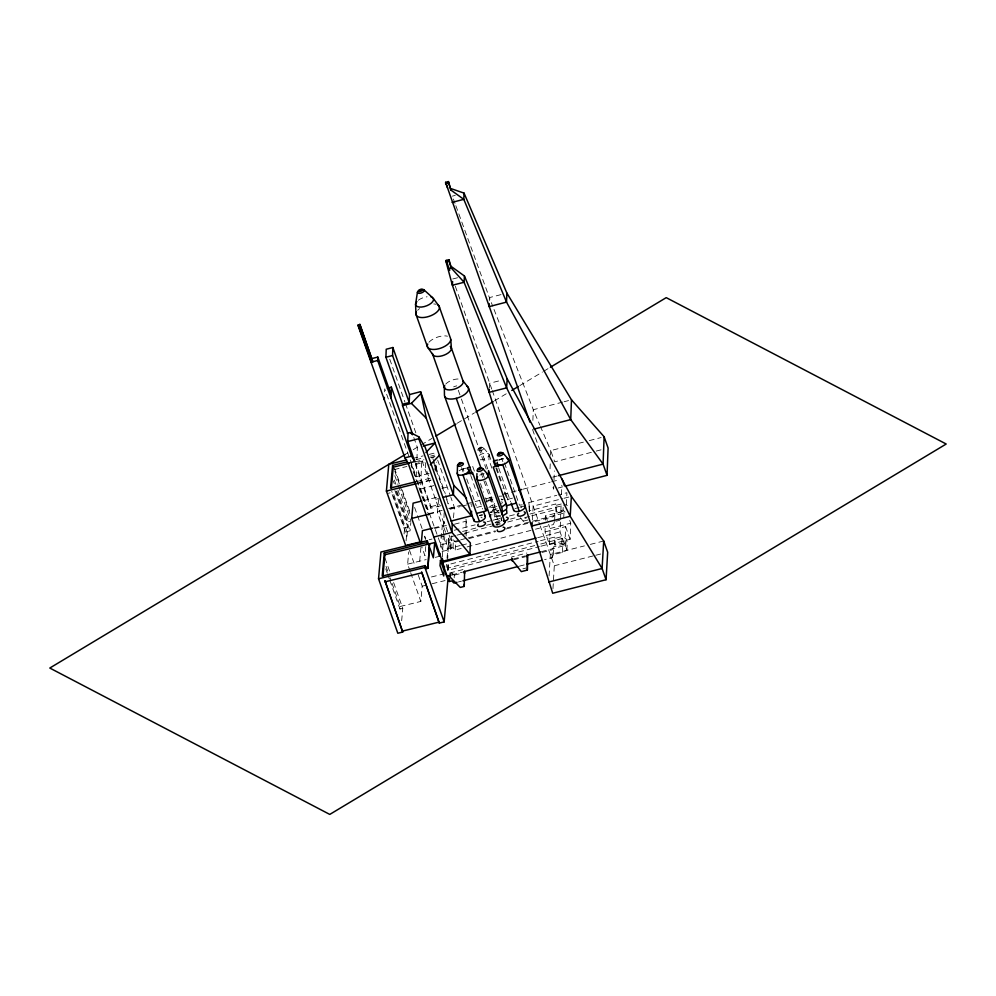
<?xml version="1.0" encoding="UTF-8"?>
<svg xmlns="http://www.w3.org/2000/svg" width="996" height="996" viewBox="0 0 996 996"><rect width="100%" height="100%" fill="white"/><g stroke="black" fill="none" stroke-linecap="round" stroke-linejoin="round"><path stroke-width="0.75" stroke-dasharray="4.98 3.74" d="M529.312 511.06L528.789 502.582L556.652 495.361M529.386 511.508L529.424 504.374M466.153 535.973L465.929 518.866L466.477 523.062L466.564 520.659M384.593 391.814L384.705 388.863L416.241 476.723L429.525 473.274M416.241 476.723L417.361 447.553L413.776 437.431M460.177 545.571L442.722 550.091L420.598 489.024L421.719 459.853L443.768 522.95M425.541 462.754L425.379 467.136L429.737 479.437M442.461 557.15L443.245 536.52M443.307 535.014L444.166 512.28M447.329 569.849L447.615 562.08M447.677 560.524L448.636 535.661M447.702 570.745L448.474 564.558L538.114 541.338M448.474 564.558L448.262 570.21L539.384 546.605M450.702 548.385L451.001 540.455L449.072 534.976L448.76 542.907L450.702 548.385L453.018 547.775L455.247 549.979L461.198 548.435M451.96 575.613L452.06 572.974L449.744 573.572L447.802 568.106L534.728 545.584M453.018 547.775L453.329 539.857L451.001 540.455M454.188 577.817L454.288 575.178L452.06 572.974M455.247 549.979L455.558 542.048L453.329 539.857M471.755 506.653L471.867 503.603M489.26 300.63L489.385 297.617L455.521 204.84M489.136 454.923L488.949 459.878L491.974 468.444M490.991 501.386L491.177 496.431M511.658 559.341L511.757 556.938L526.859 553.017M527.768 520.012L523.261 521.169L523.348 518.779L526.361 517.995M528.789 502.582L529.337 506.777M532.885 420.362L533.296 409.717L493.319 307.677M569.737 520.348L570.733 523.174L570.11 539.284L549.518 544.625L545.024 531.914L545.248 526.062M545.472 520.198L545.646 515.804L564.757 510.848M550.041 468.83L550.278 462.754M550.564 455.16L550.738 450.603L540.517 426.637M549.518 544.625L550.141 528.503L548.634 524.27M553.788 486.123L553.664 489.161L552.182 484.952M554.013 480.047L554.361 470.946M552.033 557.698L552.344 549.78L553.639 546.792L562.728 544.426L567.247 542.222L566.027 538.774L564.695 537.815L562.055 536.583L555.183 538.363L554.934 544.999L561.794 543.218L565.728 546.704L566.948 550.141L562.429 552.357L553.34 554.71L552.033 557.698L544.613 559.628M553.34 554.71L553.639 546.792M554.648 520.273L554.909 513.662L563.997 511.309L563.748 517.92M554.934 544.999L554.535 537.081L539.608 540.953M532.686 521.169L565.666 512.629L563.064 510.101L556.204 511.882L555.805 503.951L528.913 510.923M556.204 511.882L555.805 503.951M541.438 551.622L564.894 545.547L560.063 531.901L560.474 521.02M560.536 519.476L561.196 502.37M561.483 494.601L561.844 485.276M561.794 543.218L562.055 536.583M563.064 510.101L563.163 507.45M562.429 552.357L562.728 544.426M564.894 545.547L565.616 526.585L545.024 531.914M566.463 504.549L566.911 492.709L558.121 494.987M565.728 546.704L566.027 538.774M566.948 550.141L567.247 542.222M489.41 387.78L489.671 383.248L499.88 380.659M532.374 519.85L533.171 506.093L562.541 498.635M549.082 575.912L550.34 554.535L584.428 545.895M552.967 588.673L554.311 565.765L540.243 526.037M404.077 533.931L404.625 527.731L391.714 491.265M393.632 582.56L402.77 608.357L399.981 609.042L400.218 606.477L390.071 577.817M406.082 540.865L406.916 531.615L392.897 492.012M398.462 485.948L410.937 521.157L407.787 521.929L408.074 518.729L397.927 490.082M394.864 490.493L407.775 526.959L406.941 536.259L391.453 492.497L388.303 493.269M440.967 505.694L430.832 508.184L415.332 464.422L415.469 462.866L424.159 460.737M401.662 620.72L402.77 608.357M406.916 531.615L410.066 530.843L410.813 522.539M410.165 571.306L407.638 564.134L408.721 551.933M420.922 547.451L419.69 561.171L420.71 564.035M400.218 606.477L420.835 601.422L422.204 586.171L418.133 574.704M425.753 546.543L424.931 555.693L421.881 547.09M411.224 463.899L428.828 513.637L428.691 515.193L411.074 465.468M430.832 508.184L430.969 506.628L415.469 462.866M434.866 469.9L435.401 463.887M435.513 470.075L436.186 462.555M435.887 471.12L436.696 462.094M440.394 547.153L442.299 525.813L437.443 512.106L438.676 498.386M444.776 537.081L444.54 539.658L446.42 544.949L446.88 539.795L445.934 537.143M446.196 567.384L446.469 564.334M447.017 558.233L448.387 542.994L439.859 545.086M442.075 551.485L450.64 549.381L451.873 535.674M453.479 517.783L454.413 507.375L450.852 497.34M554.909 513.662L553.614 516.65L534.292 521.655M554.598 521.593L553.303 524.581L535.475 529.2M490.928 512.741L492.385 510.699L497.701 508.67A12.624 5.901 -19.5 0 1 492.472 509.952M478.242 449.047L479.101 447.976M488.887 507.499L491.663 505.37L496.058 504.063M405.272 454.437L407.937 452.844M413.265 449.644L419.926 445.648M421.258 444.839L431.903 438.439M457.201 423.238L474.507 412.842M494.477 400.84L506.466 393.644M519.775 385.639L542.409 372.043M543.741 371.247L549.07 368.047M488.14 501.088L494.19 498.784M452.346 196.137L455.272 195.39M501.05 294.604L489.385 297.617L492.759 306.245M562.665 402.11L533.296 409.717L539.907 425.23M564.134 401.724L568.542 400.579M430.571 457.562L435.003 456.417M465.891 468.182L463.165 468.892L464.173 471.743M498.859 459.642L502.955 458.583L503.964 461.434M583.357 442.149L550.738 450.603L554.71 461.833L594.749 451.462M589.296 440.618L601.148 437.543M420.598 489.024L433.883 485.587M441.95 488.426L447.864 486.895M596.231 451.076L603.651 449.159M435.688 499.32L438.651 498.548M552.656 477.171L557.113 476.026M448.748 508.421L465.157 504.175M466.638 503.789L480.06 500.303M486.036 498.759L493.481 496.83M502.432 494.514L509.89 492.584M511.384 492.198L517.347 490.655M523.311 489.111L550.153 482.151M551.647 481.765L559.105 479.835M450.055 509.255L460.227 506.615M461.683 506.242L470.411 503.976M512.492 498.149L507.039 499.556L502.992 488.152M476.81 507.437L485.002 505.308M558.121 488.015L562.566 486.857M479.362 515.38L482.35 514.608M489.808 512.679L498.759 510.363M434.58 528.49L446.382 525.427M454.388 524.232L465.842 521.269M514.969 508.545L519.09 507.474M520.46 507.113L525.95 505.694M454.226 530.27L475.142 524.855M487.094 521.755L491.576 520.597M493.07 520.211L502.034 517.883M509.504 515.953L518.468 513.625M556.453 505.246L563.313 503.466M462.555 531.49L476.038 527.992M486.534 525.278L494.028 523.336M495.522 522.95L501.523 521.394M510.512 519.065L515.007 517.895M529.997 514.011L565.965 504.698L567.297 505.657M455.508 535.537L449.532 537.093L448.76 542.907L459.256 540.193M457.002 535.151L462.978 533.607M464.472 533.221L494.34 525.477M495.834 525.091L500.316 523.933M507.786 522.004L530.196 516.189M531.69 515.804L555.594 509.616M462.306 534.591L466.24 533.57M460.75 539.795L466.75 538.251M468.245 537.865L495.224 530.868M507.213 527.768L531.192 521.555M455.558 542.048L460.015 540.903M468.929 538.587L495.672 531.665M506.068 528.976L532.81 522.041M461.634 545.198L467.46 543.692M555.905 521.257L559.802 520.248M467.136 546.904L533.993 529.586M550.141 528.503L570.733 523.174M537.691 537.703L560.063 531.901M540.716 544.028L564.695 537.815M540.878 546.219L554.324 542.733M449.694 573.011L463.999 569.301M451.997 574.866L462.48 572.152M513.438 558.943L525.427 555.843M454.288 575.178L461.721 573.248M513.712 559.777L525.602 556.702M541.936 552.469L552.344 549.78M458.446 581.95L461.409 581.178M519.352 566.164L525.303 564.632M522.925 568.828L525.925 568.044M452.744 278.967L458.596 277.486M564.01 498.274L571.355 496.406M590.354 544.389L603.701 541.015M554.311 565.765L594.338 555.619M595.82 555.245L601.746 553.739M412.705 458.434L423.175 455.869M429.151 454.4L435.128 452.931L434.941 455.035L430.558 456.106M415.967 459.691L423.263 457.899M415.133 461.82L423.898 459.679M431.193 457.886L434.107 457.176M394.254 469.589L406.878 466.489M415.332 464.422L424.022 462.293M416.863 481.541L431.455 477.956M417.498 483.309L430.633 480.097M417.785 483.371L431.243 480.072M423.088 500.714L437.381 497.216M430.969 506.628L439.659 504.499M428.828 513.637L442.373 510.326M449.893 508.483L454.413 507.375M428.865 514.197L437.443 512.106M404.625 527.731L407.775 526.959M433.783 527.905L442.299 525.813M429.151 539.745L432.003 539.048M440.581 536.944L444.863 535.898M407.638 564.134L426.201 559.578M435.314 557.349L439.572 556.303M431.455 576.958L444.228 573.833M422.204 586.171L425.055 585.474M432.202 583.718L445.063 580.568M499.332 512.728L494.489 512.878L490.518 511.82M500.577 516.289L496.319 516.426L491.663 514.708M495.012 507.674L490.455 507.213M481.429 447.216L482.873 447.54M501.2 499.021L503.005 499.693M483.608 448.026L488.961 454.201L491.663 462.069M520.248 517.683L523.261 521.169M497.477 510.96L498.984 513.04M554.535 537.081L555.183 538.363M453.404 199.038L454.998 203.396M532.536 429.488L540.616 452.284M565.616 526.585L570.11 539.284M545.646 515.804L548.136 522.863M455.309 286.213L491.75 389.087M492.261 390.557L539.732 524.618M504.474 462.854L519.489 505.258A6.063 2.839 -19.5 0 1 522.365 504.91M501.835 458.758L502.868 461.671M498.759 468.182L510.637 501.735M496.668 467.809L507.537 498.486M495.921 468.182L500.976 482.45M480.271 447.777L488.003 469.626M458.297 390.233L460.887 397.529M461.409 398.998L486.235 469.116M482.649 472.839L495.585 509.367M481.031 472.751L499.071 523.709M480.483 483.583L483.508 492.149M485.538 497.863L487.056 502.146M472.714 466.414L475.241 473.548M470.747 475.49L482.624 509.043M466.701 478.877L476.3 506.005M461.534 467.61L463.078 471.98M437.667 460.102L450.354 495.908M432.849 458.608L445.249 493.618M445.772 495.074L448.212 503.926L446.656 499.544M433.235 461.621L444.59 493.717M389.76 359.22L404.949 402.135M405.472 403.604L415.842 432.874M447.665 531.74L443.967 521.306L443.506 526.461L446.283 534.292M448.387 542.994L450.64 549.381M414.61 507.462L422.229 528.976M424.769 536.147L425.79 539.01M424.445 536.408L425.466 539.272M394.404 468.033L399.583 482.662M402.172 489.97L410.452 513.376M394.777 471.046L399.433 484.218M399.956 485.675L409.804 513.475M394.827 475.69L397.952 484.479M394.366 480.047L395.898 484.342M393.233 480.856L394.279 483.795M396.869 491.128L407.787 521.929M396.047 491.24L410.066 530.843M409.505 550.327L414.585 564.67M410.676 572.737L420.835 601.422M385.004 558.196L389.573 571.094M386.012 566.363L388.042 572.09M385.776 568.903L387.295 573.21M387.805 574.642L389.324 578.937M389.834 580.369L399.981 609.042M501.125 517.621L501.262 520.149M494.141 512.044L494.477 518.356M495.062 522.651A6.063 2.839 -19.5 0 1 502.071 520.36M479.748 475.192A6.063 2.839 -19.5 0 1 484.156 473.747M497.813 525.129A2.565 1.195 -19.5 0 1 497.627 523.099A2.565 1.195 -19.5 0 1 501.449 522.775M479.686 515.567A6.063 2.839 -19.5 0 1 482.574 515.218M459.032 470.834A6.063 2.839 -19.5 0 1 466.041 468.543M480.844 517.148A2.565 1.195 -19.5 0 1 482.014 517.932M496.867 506.454A6.063 2.839 -19.5 0 1 495.846 502.046M501.474 499.818A6.063 2.839 -19.5 0 1 502.868 499.755M479.313 455.371A6.063 2.839 -19.5 0 1 487.156 453.168A6.063 2.839 -19.5 0 1 488.015 456.927A6.063 2.839 -19.5 0 1 480.333 459.779M501.623 501.76A2.565 1.195 -19.5 0 1 501.561 503.553M499.083 510.948A4.071 1.905 -19.5 0 1 498.112 510.301M498.822 460.526A6.063 2.839 -19.5 0 1 505.844 458.235M520.634 506.84A2.565 1.195 -19.5 0 1 521.742 507.313M500.291 518.094A3.598 1.681 -19.5 0 1 495.435 519.352A3.598 1.681 -19.5 0 1 495.522 516.837A3.598 1.681 -19.5 0 1 500.378 515.579M417.648 310.341A12.301 5.752 -19.5 0 1 419.565 308.598M433.783 303.967A12.301 5.752 -19.5 0 1 436.173 304.303M428.952 342.263A12.301 5.752 -19.5 0 1 447.478 336.212M445.71 384.12A9.91 4.631 -19.5 0 1 460.625 379.252M418.332 300.244A9.425 4.407 -19.5 0 1 427.072 296.783M485.5 502.694A12.624 5.901 -19.5 0 1 492.933 497.888M499.183 496.269A12.624 5.901 -19.5 0 1 502.059 496.145M506.391 497.29A12.624 5.901 -19.5 0 1 507.885 499.992M453.616 386.871A12.624 5.901 -19.5 0 1 456.753 385.85M501.685 520.92A3.598 1.681 -19.5 0 1 501.747 519.14M479.238 450.852A3.075 1.444 -19.5 0 0 483.695 448.387A3.075 1.444 -19.5 0 0 479.337 448.212A3.075 1.444 -19.5 0 0 479.238 450.852M479.599 448.872A1.544 0.722 -19.5 0 0 481.84 447.64A1.544 0.722 -19.5 0 0 479.649 447.553A1.544 0.722 -19.5 0 0 479.599 448.872M494.95 512.579A1.768 0.834 -19.5 0 0 497.527 511.172A1.768 0.834 -19.5 0 0 495.012 511.06A1.768 0.834 -19.5 0 0 494.95 512.579"/><path stroke-width="1.49" d="M527.345 570.061L527.494 554.822L527.345 570.061L521.331 571.617L511.658 559.341M449.594 575.414L450.242 577.207L460.276 587.428L464.223 586.407L464.634 571.106L464.547 573.497L463.912 571.704L511.944 559.329M457.251 473.386L457.525 465.369M407.314 433.285L410.265 432.525L418.868 436.87L425.192 447.378L452.284 523.896L470.361 542.932L469.938 554.237L442.299 561.395L408.161 463.24L404.899 457.849L358.037 325.518L359.855 324.36L372.828 361.747L359.855 324.36M408.161 463.24L414.797 461.522L411.535 456.131L377.671 360.49L377.808 357.054L371.159 358.772M384.294 399.657L384.381 397.367M402.571 404.289L385.913 357.24L386.224 349.235L392.86 347.517L409.518 394.565L409.219 402.571L402.571 404.289L402.521 405.646L412.755 434.542M390.93 397.939L391.341 387.145L387.357 388.179M409.219 402.571L392.561 355.522L392.86 347.517M414.797 461.522L407.725 441.552L408.011 434.194L391.341 387.145M469.938 554.237L451.96 532.35L418.793 438.688L418.868 436.87M451.039 521.07L471.407 515.791L453.404 494.726L426.3 418.208L420.586 391.689L409.518 394.565M529.947 422.18L445.586 182.33L448.437 181.583L450.852 190.049L463.8 199.337L506.528 302.112L570.733 419.59L603.078 464.111L607.05 475.341L565.529 486.098M450.852 190.049L448.437 181.583M450.491 575.252L447.092 576.062L442.249 562.416L442.398 558.569M450.914 188.58L464.036 193.112L463.8 199.337L452.109 202.362M456.952 582.336L453.989 583.108L451.761 580.905L449.433 581.502L449.532 578.863M450.242 577.207L450.329 574.804M452.284 523.896L451.96 532.35L434.256 536.944M420.586 391.689L453.765 485.363L453.404 494.726L443.071 497.402M464.223 586.407L464.31 584.005M471.407 515.791L471.581 511.222M476.935 473.598L476.748 478.541L493.281 525.216M489.148 303.631L489.036 306.644L506.528 302.112L506.877 293.085L464.036 193.112M490.406 517.086L490.493 514.608M501.984 514.048L502.171 509.093L488.538 470.585L488.351 475.54L504.872 522.215M512.293 561.134L512.392 558.731M506.877 293.085L571.48 399.819L570.733 419.59L534.005 429.102M571.48 399.819L604.124 436.771L603.078 464.111L558.594 475.64M607.05 475.341L608.095 448.001L604.124 436.771M446.084 261.873L446.171 260.404L449.022 259.682L451.4 268.148L464.074 282.266L506.64 387.88L570.198 516.289L602.094 568.492L606.066 579.722L552.705 593.243L489.148 392.312L452.383 285.23L446.084 261.873L448.935 261.164L449.022 259.682M452.607 281.47L452.383 285.23L464.074 282.266L464.435 276.004L451.487 266.667M489.322 389.287L489.148 392.312L506.64 387.88L507.176 378.804L464.435 276.004M532.188 522.912L532.013 525.963L570.198 516.289L571.355 496.406L507.176 378.804M571.355 496.406L603.701 541.015L602.094 568.492L548.721 582.025M606.066 579.722L607.672 552.232L603.701 541.015M402.695 632.049L385.016 580.842L402.695 632.049L397.815 633.244L378.542 578.801L380.933 552.033L427.272 540.679L428.79 544.961M420.399 541.886L405.671 545.497L386.398 491.065L388.789 464.285L406.729 459.891M427.272 540.679L427.11 542.509L384.269 553.017L382.203 576.099L425.043 565.604L426.164 568.753L427.919 568.33L429.488 543.816L427.919 568.33M407.202 461.833L392.611 465.418L390.581 487.978L415.407 481.89M382.962 576.298L384.892 554.747L384.269 553.017M391.353 488.252L393.233 467.186L392.611 465.418M420.362 542.783L411.722 518.406L413.091 503.167L421.657 501.063M421.333 542.882L422.416 530.681L432.364 528.254M445.66 573.484L447.914 579.871L444.154 621.89L439.286 623.085L421.607 571.878M444.154 621.89L424.881 567.446L425.043 565.604M384.892 554.747L434.717 542.583L433.347 557.835L429.811 547.825M439.846 553.253L439.572 556.303L434.717 542.583M442.51 562.367L442.734 559.777M439.286 623.085L422.105 573.31M417.436 292.239L415.569 304.216L415.955 313.802M425.939 452.545L435.078 442.959L423.263 446.021M430.297 464.858L439.435 455.272M402.521 405.646L411.373 403.355L420.511 393.955M405.272 454.437L49.8 668.042L329.776 814.417L946.2 444.017L666.224 297.642L550.402 367.238M435.899 436.049L455.869 424.047M475.839 412.045L493.145 401.649M511.782 390.444L518.443 386.448M501.66 512.193L506.503 509.292L506.927 506.939L506.192 505.868M502.631 515.828L506.889 513.276L506.615 510.251M445.536 183.799L448.374 183.065M358.037 325.518L359.83 325.045M385.913 357.24L392.561 355.522M371.035 362.208L377.671 360.49M407.725 441.552L418.793 438.688M404.899 457.849L411.535 456.131M467.261 467.821L469.988 467.124M497.49 459.99L493.406 461.048L494.912 465.331M518.841 490.269L521.817 489.497M476.561 513.401L486.123 510.923L472.49 472.415L462.928 474.893L479.462 521.568M516.376 503.129L506.815 505.607L493.169 467.062L502.731 464.584L519.252 511.259M442.249 562.416L536.197 538.089M540.417 551.958L526.772 555.419L527.407 557.212M462.903 580.793L517.87 566.55M526.784 564.246L541.637 560.399M448.561 268.87L451.4 268.148L448.935 261.164M393.233 467.186L409.294 463.252M386.398 491.065L416.291 483.732M411.722 518.406L427.446 514.559M378.542 578.801L424.881 567.446M425.653 567.346L427.421 566.911M384.917 581.863L421.507 572.899M402.782 631.028L439.373 622.052M423.823 289.712L432.451 297.543M411.373 403.355L426.3 418.208M410.265 432.525L412.394 434.642M453.765 485.363L466.539 498.237M503.117 453.168L508.47 459.355L525.004 506.03M482.823 468.63L488.177 474.806M451.151 347.367L462.991 380.821L468.22 387.456L496.157 466.34M433.31 298.427L439.112 306.233L450.416 338.154A12.301 5.752 -19.5 0 1 438.775 348.749A12.301 5.752 -19.5 0 1 427.72 344.031M358.062 324.82L371.072 361.025M562.08 479.064L564.495 485.886M445.586 182.33L447.565 187.92M446.171 260.404L449.719 270.402M497.216 463.812L498.249 466.726M511.16 503.192L513.737 510.487M456.268 398.338L481.105 468.456M444.614 388.091L432.774 354.638L427.595 347.181L416.291 315.271M444.801 396.719L472.216 474.146M468.68 469.664L470.224 474.034M483.658 511.956L485.201 516.339M457.413 474.121L473.947 520.796M377.808 357.054L391.067 394.503M447.503 576.024L449.433 581.502M442.971 563.686L444.378 567.658M427.11 542.509L427.72 544.252M450.752 339.624L451.425 348.55M444.341 386.909L444.453 395.213A12.624 5.901 -19.5 0 0 459.405 397.317A12.624 5.901 -19.5 0 0 467.074 386.261M503.254 520.535A6.063 2.839 -19.5 0 1 500.465 526.224A6.063 2.839 -19.5 0 1 493.506 524.382M486.733 473.859A6.063 2.839 -19.5 0 1 486.92 477.819A6.063 2.839 -19.5 0 1 479.126 480.358A6.063 2.839 -19.5 0 1 477.582 476.835M479.263 468.481A3.075 1.444 -19.5 0 1 482.848 469.278A3.075 1.444 -19.5 0 1 478.242 471.444A3.075 1.444 -19.5 0 1 478.553 468.817M504.499 527.544A4.071 1.905 -19.5 0 1 501.523 531.279A4.071 1.905 -19.5 0 1 497.365 529.872M503.105 527.17A4.071 1.905 -19.5 0 1 503.901 527.282M484.654 515.766A6.063 2.839 -19.5 0 1 480.221 521.344A6.063 2.839 -19.5 0 1 474.009 519.24M467.224 468.705A6.063 2.839 -19.5 0 1 464.435 474.395A6.063 2.839 -19.5 0 1 457.475 472.565M483.608 522.016A4.071 1.905 -19.5 0 1 484.928 524.406A4.071 1.905 -19.5 0 1 479.586 526.51A4.071 1.905 -19.5 0 1 478.267 524.133M524.444 505.458A6.063 2.839 -19.5 0 1 520.759 510.761A6.063 2.839 -19.5 0 1 513.575 509.753M501.075 452.632A3.075 1.444 -19.5 0 1 502.631 454.55A3.075 1.444 -19.5 0 1 497.826 455.795A3.075 1.444 -19.5 0 1 499.556 453.031M507.026 458.397A6.063 2.839 -19.5 0 1 504.225 464.086A6.063 2.839 -19.5 0 1 497.265 462.256M524.195 511.82A4.071 1.905 -19.5 0 1 524.083 514.671A4.071 1.905 -19.5 0 1 518.58 516.09A4.071 1.905 -19.5 0 1 518.692 513.251M421.781 289.425A3.561 1.668 -19.5 0 1 423.898 291.305A3.561 1.668 -19.5 0 1 418.83 293.31A3.561 1.668 -19.5 0 1 418.482 290.732M419.192 290.272A3.561 1.668 -19.5 0 1 420.91 289.599M431.056 296.945A9.425 4.407 -19.5 0 1 431.343 303.095A9.425 4.407 -19.5 0 1 419.254 307.042A9.425 4.407 -19.5 0 1 416.863 301.576M438.003 305.075A12.301 5.752 -19.5 0 1 429.015 316.392A12.301 5.752 -19.5 0 1 416.415 312.122M462.991 380.821A9.91 4.631 -19.5 0 1 453.616 389.349A9.91 4.631 -19.5 0 1 444.714 385.552M450.242 346.434A9.91 4.631 -19.5 0 1 444.228 355.099A9.91 4.631 -19.5 0 1 432.501 353.456M507.699 517.596A3.598 1.681 -19.5 0 1 507.375 519.638A3.598 1.681 -19.5 0 1 503.739 521.207M506.466 517.273A3.598 1.681 -19.5 0 1 507.163 517.372M506.155 503.528A12.624 5.901 -19.5 0 1 501.648 506.964M487.131 509.74A12.624 5.901 -19.5 0 1 485.264 508.944M440.469 560.412L440.008 565.579L443.706 576.012L444.166 570.845L440.469 560.412M478.802 469.49A1.544 0.722 -19.5 0 0 481.043 468.245A1.544 0.722 -19.5 0 0 478.864 468.157A1.544 0.722 -19.5 0 0 478.802 469.49M458.944 466.302A3.075 1.444 -19.5 0 0 463.401 463.85A3.075 1.444 -19.5 0 0 459.044 463.675A3.075 1.444 -19.5 0 0 458.944 466.302M459.305 464.335A1.544 0.722 -19.5 0 0 461.546 463.103A1.544 0.722 -19.5 0 0 459.355 463.016A1.544 0.722 -19.5 0 0 459.305 464.335M499.096 454.027A1.544 0.722 -19.5 0 0 501.337 452.794A1.544 0.722 -19.5 0 0 499.145 452.707A1.544 0.722 -19.5 0 0 499.096 454.027M419.49 291.492A2.017 0.946 -19.5 0 0 422.416 289.873A2.017 0.946 -19.5 0 0 419.565 289.761A2.017 0.946 -19.5 0 0 419.49 291.492"/></g></svg>
